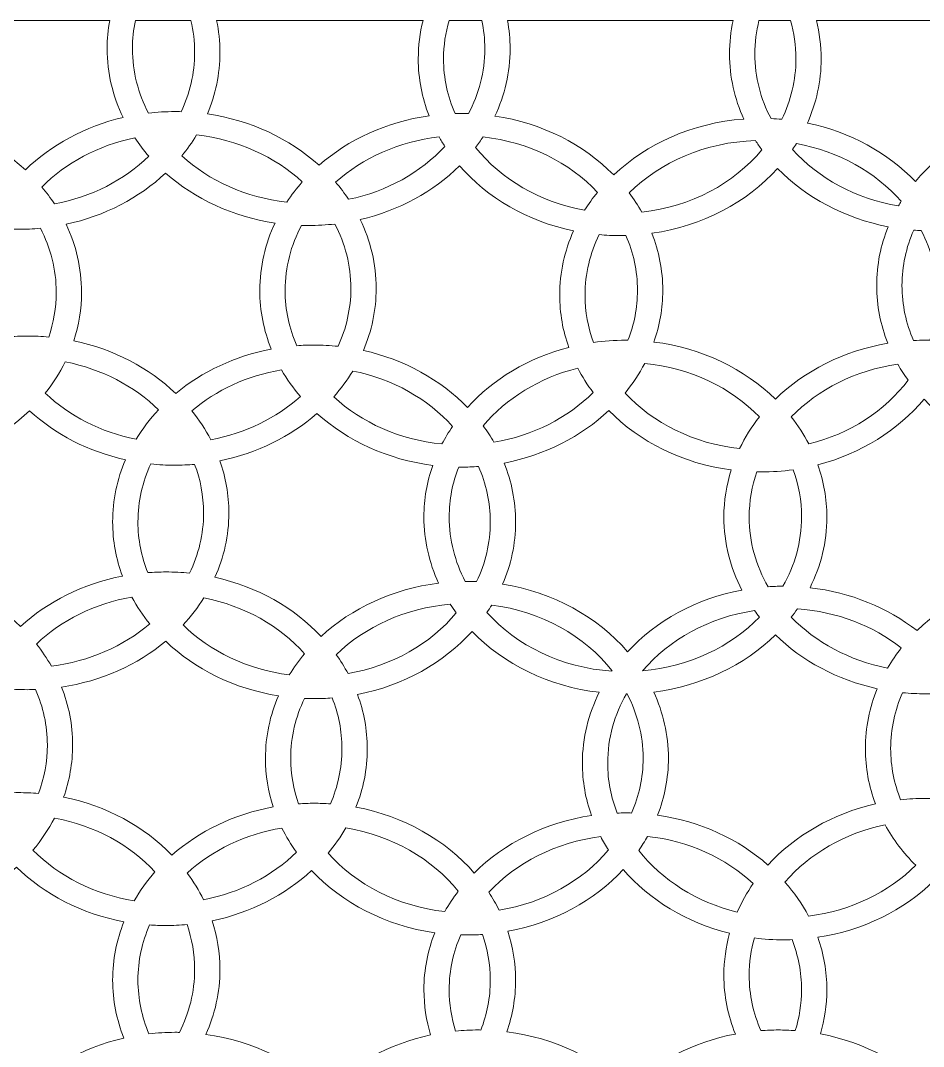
# Model space of a CAD drawing. Header units: millimetres. Extents: x -1200 to 1200, y -590 to 590.
# Drawn here: x 82 to 605, y -5 to 590 of the extents above; entities that cross this region are included whole.
import ezdxf

# ---------------------------------------------------------------- set-up
doc = ezdxf.new("R2010")
doc.units = ezdxf.units.MM
doc.header["$MEASUREMENT"] = 0
doc.layers.add('Layer 1', color=7, linetype='Continuous')

msp = doc.modelspace()

# ---------------------------------------------------------------- linework, layer by layer
at = {"layer": 'Layer 1', "color": 250, "lineweight": 20}
for points, knots in [([(16.917, 589.9734), (16.917, 589.9734), (133.9259, 589.9734), (133.9259, 589.9734), (132.9466, 584.6496), (132.4376, 579.1914), (132.4376, 573.6313), (132.4376, 559.5015), (135.723, 546.0245), (141.6599, 533.7594), (119.5513, 528.5961), (99.9872, 517.8546), (85.0546, 503.3695), (66.2918, 520.5385), (40.8187, 532.0134), (12.4017, 534.4754), (16.8836, 545.3342), (19.3347, 557.0331), (19.3347, 569.221), (19.3347, 576.3279), (18.5, 583.2679), (16.917, 589.9734)], [0, 0, 0, 0, 0.14285714, 0.14285714, 0.14285714, 0.28571429, 0.28571429, 0.28571429, 0.42857143, 0.42857143, 0.42857143, 0.57142857, 0.57142857, 0.57142857, 0.71428571, 0.71428571, 0.71428571, 0.85714286, 0.85714286, 0.85714286, 1, 1, 1, 1]), ([(148.802, 589.9734), (148.802, 589.9734), (180.9161, 589.9734), (180.9161, 589.9734), (182.3614, 583.9857), (183.1235, 577.7821), (183.1235, 571.4261), (183.1235, 559.2856), (180.3466, 547.6967), (175.3254, 537.1217), (174.0793, 537.1567), (172.8308, 537.1802), (171.5752, 537.1802), (166.4344, 537.1802), (161.3696, 536.8845), (156.4014, 536.314), (150.4314, 547.6848), (147.0956, 560.3262), (147.0956, 573.6313), (147.0956, 579.2106), (147.6811, 584.6722), (148.802, 589.9734)], [0, 0, 0, 0, 0.14285714, 0.14285714, 0.14285714, 0.28571429, 0.28571429, 0.28571429, 0.42857143, 0.42857143, 0.42857143, 0.57142857, 0.57142857, 0.57142857, 0.71428571, 0.71428571, 0.71428571, 0.85714286, 0.85714286, 0.85714286, 1, 1, 1, 1]), ([(195.8557, 589.9734), (195.8557, 589.9734), (315.4352, 589.9734), (315.4352, 589.9734), (313.6272, 582.8264), (312.6739, 575.4042), (312.6739, 567.7908), (312.6739, 556.2407), (314.8703, 545.1272), (318.9157, 534.7553), (294.2613, 531.25), (272.1527, 520.9251), (255.1994, 506.0674), (238.1445, 521.4665), (215.651, 532.1986), (190.4887, 535.8242), (195.1992, 546.9223), (197.7813, 558.9169), (197.7813, 571.4261), (197.7813, 577.7573), (197.1188, 583.9549), (195.8557, 589.9734)], [0, 0, 0, 0, 0.14285714, 0.14285714, 0.14285714, 0.28571429, 0.28571429, 0.28571429, 0.42857143, 0.42857143, 0.42857143, 0.57142857, 0.57142857, 0.57142857, 0.71428571, 0.71428571, 0.71428571, 0.85714286, 0.85714286, 0.85714286, 1, 1, 1, 1]), ([(330.5055, 589.9734), (330.5055, 589.9734), (349.5161, 589.9734), (349.5161, 589.9734), (350.637, 584.6718), (351.2255, 579.2106), (351.2255, 573.6313), (351.2255, 560.203), (347.8262, 547.4519), (341.7514, 535.9987), (340.3698, 536.0422), (338.9846, 536.0708), (337.5915, 536.0708), (336.3844, 536.0708), (335.1815, 536.0533), (333.9829, 536.0209), (329.6898, 545.9025), (327.3318, 556.6115), (327.3318, 567.7908), (327.3318, 575.4429), (328.4327, 582.8754), (330.5055, 589.9734)], [0, 0, 0, 0, 0.14285714, 0.14285714, 0.14285714, 0.28571429, 0.28571429, 0.28571429, 0.42857143, 0.42857143, 0.42857143, 0.57142857, 0.57142857, 0.57142857, 0.71428571, 0.71428571, 0.71428571, 0.85714286, 0.85714286, 0.85714286, 1, 1, 1, 1]), ([(364.3931, 589.9734), (364.3931, 589.9734), (495.108, 589.9734), (495.108, 589.9734), (493.7279, 583.693), (493.0063, 577.212), (493.0063, 570.5864), (493.0063, 557.2852), (495.9237, 544.5649), (501.2167, 532.8869), (471.5912, 530.6284), (445.0763, 518.5822), (425.9021, 500.4688), (408.5084, 518.1435), (384.378, 530.5759), (357.069, 534.6324), (362.7432, 546.6637), (365.8834, 559.8347), (365.8834, 573.6313), (365.8834, 579.1914), (365.3725, 584.6496), (364.3931, 589.9734)], [0, 0, 0, 0, 0.14285714, 0.14285714, 0.14285714, 0.28571429, 0.28571429, 0.28571429, 0.42857143, 0.42857143, 0.42857143, 0.57142857, 0.57142857, 0.57142857, 0.71428571, 0.71428571, 0.71428571, 0.85714286, 0.85714286, 0.85714286, 1, 1, 1, 1]), ([(510.0772, 589.9734), (510.0772, 589.9734), (528.282, 589.9734), (528.282, 589.9734), (530.3558, 582.8754), (531.4618, 575.4434), (531.4618, 567.7908), (531.4618, 555.3635), (528.5478, 543.5174), (523.2998, 532.7417), (521.2261, 532.9287), (519.1349, 533.0665), (517.0306, 533.1553), (511.0225, 544.5551), (507.6642, 557.237), (507.6642, 570.5864), (507.6642, 577.2402), (508.4969, 583.7271), (510.0772, 589.9734)], [0, 0, 0, 0, 0.16666667, 0.16666667, 0.16666667, 0.33333333, 0.33333333, 0.33333333, 0.5, 0.5, 0.5, 0.66666667, 0.66666667, 0.66666667, 0.83333333, 0.83333333, 0.83333333, 1, 1, 1, 1]), ([(543.3538, 589.9734), (543.3538, 589.9734), (663.743, 589.9734), (663.743, 589.9734), (661.4451, 581.9739), (660.2236, 573.6065), (660.2236, 564.9951), (660.2236, 554.7371), (661.9615, 544.8251), (665.1823, 535.4687), (638.9406, 529.3663), (616.2749, 515.4071), (600.6733, 496.6547), (584.7477, 513.2691), (562.9384, 525.4062), (538.1119, 530.5495), (543.2757, 542.1024), (546.1196, 554.6628), (546.1196, 567.7908), (546.1196, 575.4042), (545.1628, 582.8268), (543.3538, 589.9734)], [0, 0, 0, 0, 0.14285714, 0.14285714, 0.14285714, 0.28571429, 0.28571429, 0.28571429, 0.42857143, 0.42857143, 0.42857143, 0.57142857, 0.57142857, 0.57142857, 0.71428571, 0.71428571, 0.71428571, 0.85714286, 0.85714286, 0.85714286, 1, 1, 1, 1]), ([(236.4921, 484.7202), (239.1819, 488.8011), (242.1864, 492.7031), (245.4711, 496.4051), (229.6097, 511.0413), (208.1957, 520.9981), (184.246, 523.6213), (181.7048, 519.4172), (178.8368, 515.388), (175.6772, 511.5546), (191.499, 497.1266), (212.7505, 487.3204), (236.4921, 484.7202)], [0, 0, 0, 0, 0.25, 0.25, 0.25, 0.5, 0.5, 0.5, 0.75, 0.75, 0.75, 1, 1, 1, 1]), ([(156.6201, 511.3097), (153.6456, 514.7044), (150.9068, 518.2651), (148.4257, 521.9739), (127.1988, 517.6264), (108.481, 507.4375), (94.6083, 493.4511), (97.246, 490.3355), (99.6885, 487.0854), (101.9173, 483.7137), (123.376, 487.6524), (142.3921, 497.5418), (156.6201, 511.3097)], [0, 0, 0, 0, 0.25, 0.25, 0.25, 0.5, 0.5, 0.5, 0.75, 0.75, 0.75, 1, 1, 1, 1]), ([(328.108, 516.9603), (326.9244, 518.7686), (325.8081, 520.614), (324.7487, 522.4889), (301.4059, 519.8968), (280.4792, 510.3398), (264.7694, 496.2728), (267.4927, 493.1064), (270.0138, 489.7983), (272.3109, 486.363), (294.5681, 490.9242), (314.0621, 501.9136), (328.108, 516.9603)], [0, 0, 0, 0, 0.25, 0.25, 0.25, 0.5, 0.5, 0.5, 0.75, 0.75, 0.75, 1, 1, 1, 1]), ([(409.0298, 479.9947), (411.2792, 483.5806), (413.7628, 487.0388), (416.4681, 490.3491), (400.2579, 507.6769), (376.8156, 519.6049), (350.2537, 522.5128), (348.8766, 520.4246), (347.4153, 518.3838), (345.8784, 516.3915), (360.633, 497.9846), (383.0654, 484.6417), (409.0298, 479.9947)], [0, 0, 0, 0, 0.25, 0.25, 0.25, 0.5, 0.5, 0.5, 0.75, 0.75, 0.75, 1, 1, 1, 1]), ([(511.7626, 514.9916), (510.4665, 516.7448), (509.228, 518.5335), (508.0529, 520.358), (478.9999, 519.5375), (452.9515, 507.9687), (434.9092, 490.0504), (437.6075, 486.482), (440.0596, 482.7588), (442.2399, 478.8981), (470.6984, 482.0585), (495.5624, 495.5782), (511.7626, 514.9916)], [0, 0, 0, 0, 0.25, 0.25, 0.25, 0.5, 0.5, 0.5, 0.75, 0.75, 0.75, 1, 1, 1, 1]), ([(592.3902, 485.1806), (577.6617, 502.0463), (556.2752, 514.2159), (531.732, 518.6086), (531.0254, 517.4817), (530.2923, 516.3677), (529.5396, 515.2672), (544.5303, 498.5675), (566.121, 486.6292), (590.8064, 482.5382), (591.3198, 483.4269), (591.8478, 484.3072), (592.3902, 485.1806)], [0, 0, 0, 0, 0.25, 0.25, 0.25, 0.5, 0.5, 0.5, 0.75, 0.75, 0.75, 1, 1, 1, 1]), ([(341.197, 365.7269), (356.0186, 382.1334), (376.4278, 394.484), (399.8581, 400.5352), (396.4697, 410.108), (394.6432, 420.2737), (394.6432, 430.8035), (394.6432, 443.9306), (397.4806, 456.4957), (402.6444, 468.0478), (375.9239, 473.5858), (352.7002, 487.2249), (336.5426, 505.8281), (321.5034, 490.9123), (301.608, 479.8496), (279.0665, 474.5864), (285.005, 462.3191), (288.2979, 448.8409), (288.2979, 434.7086), (288.2979, 422.0735), (285.6636, 409.9638), (280.8631, 398.7717), (304.7227, 393.4782), (325.6939, 381.7059), (341.197, 365.7269)], [0, 0, 0, 0, 0.125, 0.125, 0.125, 0.25, 0.25, 0.25, 0.375, 0.375, 0.375, 0.5, 0.5, 0.5, 0.625, 0.625, 0.625, 0.75, 0.75, 0.75, 0.875, 0.875, 0.875, 1, 1, 1, 1]), ([(220.8683, 433.5992), (220.8683, 447.3936), (224.0065, 460.5641), (229.6788, 472.5951), (205.1286, 476.2428), (183.1445, 486.6599), (166.3148, 501.5697), (151.0149, 487.1925), (131.0755, 476.6635), (108.629, 471.8603), (114.4095, 459.7326), (117.6096, 446.4357), (117.6096, 432.5035), (117.6096, 422.7362), (116.0363, 413.2829), (113.1048, 404.3246), (136.1873, 399.5184), (156.6521, 388.6665), (172.1998, 373.7921), (187.3811, 386.4076), (206.3992, 395.4965), (227.5225, 399.5393), (223.2173, 410.2031), (220.8683, 421.6669), (220.8683, 433.5992)], [0, 0, 0, 0, 0.125, 0.125, 0.125, 0.25, 0.25, 0.25, 0.375, 0.375, 0.375, 0.5, 0.5, 0.5, 0.625, 0.625, 0.625, 0.75, 0.75, 0.75, 0.875, 0.875, 0.875, 1, 1, 1, 1]), ([(519.5637, 370.4956), (536.3444, 386.926), (559.0546, 398.6023), (584.6897, 402.8756), (580.5247, 413.3862), (578.2543, 424.6652), (578.2543, 436.3949), (578.2543, 448.3293), (580.6053, 459.794), (584.911, 470.4612), (559.519, 475.3203), (537.1675, 487.4698), (520.8663, 504.2702), (503.1323, 484.6404), (477.402, 470.8111), (448.0633, 466.641), (452.1097, 456.2666), (454.3141, 445.1518), (454.3141, 433.5992), (454.3141, 423.183), (452.526, 413.1221), (449.2087, 403.6398), (476.9807, 400.1567), (501.651, 388.0354), (519.5637, 370.4956)], [0, 0, 0, 0, 0.125, 0.125, 0.125, 0.25, 0.25, 0.25, 0.375, 0.375, 0.375, 0.5, 0.5, 0.5, 0.625, 0.625, 0.625, 0.75, 0.75, 0.75, 0.875, 0.875, 0.875, 1, 1, 1, 1]), ([(235.5263, 433.5992), (235.5263, 447.0254), (238.9246, 459.7756), (244.9967, 471.2275), (246.3784, 471.1844), (247.7671, 471.1605), (249.1608, 471.1605), (254.3011, 471.1605), (259.3639, 471.4575), (264.3311, 472.0293), (270.3012, 460.6576), (273.6399, 448.0144), (273.6399, 434.7086), (273.6399, 422.8531), (270.9877, 411.5267), (266.1876, 401.1534), (261.6458, 401.6293), (257.0274, 401.8793), (252.3435, 401.8793), (248.9676, 401.8793), (245.6233, 401.7529), (242.3185, 401.5042), (237.9358, 411.4763), (235.5263, 422.2976), (235.5263, 433.5992)], [0, 0, 0, 0, 0.125, 0.125, 0.125, 0.25, 0.25, 0.25, 0.375, 0.375, 0.375, 0.5, 0.5, 0.5, 0.625, 0.625, 0.625, 0.75, 0.75, 0.75, 0.875, 0.875, 0.875, 1, 1, 1, 1]), ([(74.6754, 406.575), (78.478, 406.9052), (82.3324, 407.0781), (86.2311, 407.0781), (90.3927, 407.0781), (94.5031, 406.8826), (98.5541, 406.5054), (101.412, 414.7384), (102.9517, 423.4675), (102.9517, 432.5035), (102.9517, 445.7094), (99.662, 458.2626), (93.776, 469.5685), (89.5979, 469.1662), (85.3559, 468.9554), (81.0588, 468.9554), (79.8042, 468.9554), (78.5541, 468.975), (77.3091, 469.01), (72.2888, 458.4354), (69.51, 446.8483), (69.51, 434.7086), (69.51, 424.888), (71.3241, 415.4292), (74.6754, 406.575)], [0, 0, 0, 0, 0.125, 0.125, 0.125, 0.25, 0.25, 0.25, 0.375, 0.375, 0.375, 0.5, 0.5, 0.5, 0.625, 0.625, 0.625, 0.75, 0.75, 0.75, 0.875, 0.875, 0.875, 1, 1, 1, 1]), ([(414.2047, 403.3838), (420.2233, 404.2316), (426.3925, 404.6749), (432.6758, 404.6749), (433.1773, 404.6749), (433.6752, 404.6638), (434.1751, 404.6583), (437.7261, 413.7437), (439.6562, 423.479), (439.6562, 433.5992), (439.6562, 444.7793), (437.2978, 455.4909), (433.0041, 465.3742), (431.8056, 465.3418), (430.6046, 465.32), (429.397, 465.32), (425.3676, 465.32), (421.3838, 465.5023), (417.4579, 465.8559), (412.209, 455.0808), (409.301, 443.2308), (409.301, 430.8035), (409.301, 421.2453), (411.0215, 412.0314), (414.2047, 403.3838)], [0, 0, 0, 0, 0.125, 0.125, 0.125, 0.25, 0.25, 0.25, 0.375, 0.375, 0.375, 0.5, 0.5, 0.5, 0.625, 0.625, 0.625, 0.75, 0.75, 0.75, 0.875, 0.875, 0.875, 1, 1, 1, 1]), ([(608.9788, 404.6485), (611.8712, 412.9275), (613.431, 421.7109), (613.431, 430.8035), (613.431, 444.1542), (610.0712, 456.8366), (604.0626, 468.2381), (602.6039, 468.3013), (601.1527, 468.3888), (599.708, 468.498), (595.3231, 458.5229), (592.9122, 447.6996), (592.9122, 436.3949), (592.9122, 425.167), (595.2907, 414.4124), (599.6193, 404.4936), (601.8803, 404.61), (604.1576, 404.6749), (606.4506, 404.6749), (607.2958, 404.6749), (608.1376, 404.6643), (608.9788, 404.6485)], [0, 0, 0, 0, 0.14285714, 0.14285714, 0.14285714, 0.28571429, 0.28571429, 0.28571429, 0.42857143, 0.42857143, 0.42857143, 0.57142857, 0.57142857, 0.57142857, 0.71428571, 0.71428571, 0.71428571, 0.85714286, 0.85714286, 0.85714286, 1, 1, 1, 1]), ([(149.2003, 347.2846), (152.8794, 353.3619), (157.2326, 359.0808), (162.1758, 364.3585), (148.1355, 378.0931), (129.3536, 388.0196), (108.1302, 392.1209), (104.9855, 385.7219), (101.1192, 379.6557), (96.6199, 374.0042), (110.4411, 360.8643), (128.6659, 351.3441), (149.2003, 347.2846)], [0, 0, 0, 0, 0.25, 0.25, 0.25, 0.5, 0.5, 0.5, 0.75, 0.75, 0.75, 1, 1, 1, 1]), ([(244.3897, 372.0338), (240.2362, 376.8634), (236.5591, 382.0251), (233.417, 387.4623), (213.4481, 384.1521), (195.5049, 375.7054), (181.4426, 363.7578), (185.6862, 358.5133), (189.3853, 352.9067), (192.4604, 347.0013), (212.5553, 350.6947), (230.5075, 359.606), (244.3897, 372.0338)], [0, 0, 0, 0, 0.25, 0.25, 0.25, 0.5, 0.5, 0.5, 0.75, 0.75, 0.75, 1, 1, 1, 1]), ([(326.4095, 344.535), (328.2336, 348.0441), (330.2793, 351.4466), (332.5262, 354.732), (318.2397, 370.6483), (297.96, 382.2376), (274.7174, 386.8313), (271.5296, 381.5677), (267.8335, 376.5745), (263.688, 371.9032), (279.8802, 356.9645), (301.8588, 346.9019), (326.4095, 344.535)], [0, 0, 0, 0, 0.25, 0.25, 0.25, 0.5, 0.5, 0.5, 0.75, 0.75, 0.75, 1, 1, 1, 1]), ([(350.3057, 355.0064), (363.6439, 370.9875), (382.8532, 382.9732), (405.1045, 388.4749), (407.6662, 383.5484), (410.6602, 378.8279), (414.0425, 374.3528), (399.3006, 359.7161), (379.2151, 349.3148), (356.5125, 345.5523), (354.6319, 348.8062), (352.5581, 351.9619), (350.3057, 355.0064)], [0, 0, 0, 0, 0.25, 0.25, 0.25, 0.5, 0.5, 0.5, 0.75, 0.75, 0.75, 1, 1, 1, 1]), ([(498.8532, 341.8746), (501.9723, 348.3561), (505.8341, 354.4982), (510.3379, 360.2239), (493.874, 377.1783), (470.3641, 388.7113), (443.8512, 391.2663), (440.6926, 385.1902), (436.8774, 379.4278), (432.4837, 374.0529), (448.7258, 356.6935), (472.2307, 344.7539), (498.8532, 341.8746)], [0, 0, 0, 0, 0.25, 0.25, 0.25, 0.5, 0.5, 0.5, 0.75, 0.75, 0.75, 1, 1, 1, 1]), ([(528.786, 360.2269), (532.6697, 355.2906), (536.0751, 350.044), (538.938, 344.5363), (562.7807, 350.4315), (583.1294, 363.7709), (596.5052, 381.4926), (594.3449, 384.4658), (592.3527, 387.543), (590.5437, 390.7129), (565.9704, 387.3126), (544.2656, 376.165), (528.786, 360.2269)], [0, 0, 0, 0, 0.25, 0.25, 0.25, 0.5, 0.5, 0.5, 0.75, 0.75, 0.75, 1, 1, 1, 1]), ([(605.6714, 370.5421), (590.6712, 352.5158), (569.1416, 338.9206), (544.184, 332.4751), (547.5708, 322.9011), (549.3984, 312.7332), (549.3984, 302.2034), (549.3984, 287.6495), (545.9085, 273.7903), (539.6307, 261.2324), (563.2105, 258.5293), (584.6137, 249.6026), (601.6265, 236.4065), (619.972, 254.3256), (645.383, 266.5694), (673.9396, 269.6949), (669.3108, 280.7094), (666.781, 292.6033), (666.781, 304.9991), (666.781, 315.7558), (668.6892, 326.1325), (672.2182, 335.8861), (645.7413, 340.5118), (622.4447, 353.0436), (605.6714, 370.5421)], [0, 0, 0, 0, 0.125, 0.125, 0.125, 0.25, 0.25, 0.25, 0.375, 0.375, 0.375, 0.5, 0.5, 0.5, 0.625, 0.625, 0.625, 0.75, 0.75, 0.75, 0.875, 0.875, 0.875, 1, 1, 1, 1]), ([(135.6204, 299.4077), (135.6204, 312.0419), (138.253, 324.1526), (143.0531, 335.3442), (121.5174, 340.1231), (102.3327, 350.1784), (87.3991, 363.8427), (71.7859, 348.7012), (51.1129, 337.65), (27.7617, 332.7879), (30.6917, 323.8292), (32.2656, 314.3734), (32.2656, 304.6064), (32.2656, 292.1971), (29.7274, 280.293), (25.0889, 269.2682), (47.4168, 264.1548), (67.173, 253.3579), (82.2262, 238.757), (97.9381, 253.1335), (118.3563, 263.516), (141.2656, 267.96), (137.6051, 277.8767), (135.6204, 288.444), (135.6204, 299.4077)], [0, 0, 0, 0, 0.125, 0.125, 0.125, 0.25, 0.25, 0.25, 0.375, 0.375, 0.375, 0.5, 0.5, 0.5, 0.625, 0.625, 0.625, 0.75, 0.75, 0.75, 0.875, 0.875, 0.875, 1, 1, 1, 1]), ([(500.1964, 259.8508), (493.4761, 272.7704), (489.7275, 287.1145), (489.7275, 302.2034), (489.7275, 311.6421), (491.1958, 320.7873), (493.9385, 329.4768), (465.7878, 333.2039), (440.8767, 345.8134), (423.0466, 363.9301), (407.1007, 348.8719), (386.08, 338.0067), (362.4155, 333.4766), (366.7205, 322.8102), (369.0661, 311.3417), (369.0661, 299.4077), (369.0661, 286.6997), (366.3988, 274.5233), (361.5452, 263.2771), (390.931, 258.6335), (416.5507, 244.2763), (433.9239, 224.1516), (450.4648, 242.0003), (473.6904, 254.8936), (500.1964, 259.8508)], [0, 0, 0, 0, 0.125, 0.125, 0.125, 0.25, 0.25, 0.25, 0.375, 0.375, 0.375, 0.5, 0.5, 0.5, 0.625, 0.625, 0.625, 0.75, 0.75, 0.75, 0.875, 0.875, 0.875, 1, 1, 1, 1]), ([(315.9527, 302.2034), (315.9527, 312.6175), (317.7412, 322.6772), (321.0575, 332.1585), (294.9319, 335.4359), (271.5517, 346.3578), (253.9583, 362.2452), (238.7435, 348.912), (219.3816, 339.2253), (197.7503, 334.8458), (201.1297, 325.2812), (202.9537, 315.1243), (202.9537, 304.6064), (202.9537, 291.4385), (200.0928, 278.8401), (194.899, 267.2581), (219.3561, 261.8366), (240.7837, 249.6091), (256.3969, 233.0203), (274.1078, 249.3432), (297.863, 260.568), (324.4514, 263.8779), (318.9762, 275.7274), (315.9527, 288.6637), (315.9527, 302.2034)], [0, 0, 0, 0, 0.125, 0.125, 0.125, 0.25, 0.25, 0.25, 0.375, 0.375, 0.375, 0.5, 0.5, 0.5, 0.625, 0.625, 0.625, 0.75, 0.75, 0.75, 0.875, 0.875, 0.875, 1, 1, 1, 1]), ([(150.2783, 299.4077), (150.2783, 311.2607), (152.9285, 322.5871), (157.7265, 332.9586), (162.2693, 332.4828), (166.8913, 332.2379), (171.5752, 332.2379), (175.4715, 332.2379), (179.3223, 332.4103), (183.122, 332.7409), (186.4738, 323.8863), (188.2959, 314.4276), (188.2959, 304.6064), (188.2959, 292.2116), (185.3969, 280.3946), (180.1744, 269.6424), (175.6561, 270.1135), (171.0618, 270.3606), (166.4028, 270.3606), (162.8859, 270.3606), (159.4039, 270.2231), (155.965, 269.953), (152.2849, 279.1848), (150.2783, 289.096), (150.2783, 299.4077)], [0, 0, 0, 0, 0.125, 0.125, 0.125, 0.25, 0.25, 0.25, 0.375, 0.375, 0.375, 0.5, 0.5, 0.5, 0.625, 0.625, 0.625, 0.75, 0.75, 0.75, 0.875, 0.875, 0.875, 1, 1, 1, 1]), ([(330.6106, 302.2034), (330.6106, 312.3197), (332.5372, 322.0546), (336.0862, 331.1375), (336.5871, 331.1319), (337.0896, 331.1285), (337.5915, 331.1285), (340.9688, 331.1285), (344.3116, 331.2625), (347.6174, 331.513), (352.0017, 321.5392), (354.4082, 310.7115), (354.4082, 299.4077), (354.4082, 287.1404), (351.5723, 275.4364), (346.4515, 264.7722), (344.6014, 264.8494), (342.7419, 264.8921), (340.8702, 264.8921), (340.5519, 264.8921), (340.2343, 264.8891), (339.9165, 264.887), (333.9469, 276.2586), (330.6106, 288.8984), (330.6106, 302.2034)], [0, 0, 0, 0, 0.125, 0.125, 0.125, 0.25, 0.25, 0.25, 0.375, 0.375, 0.375, 0.5, 0.5, 0.5, 0.625, 0.625, 0.625, 0.75, 0.75, 0.75, 0.875, 0.875, 0.875, 1, 1, 1, 1]), ([(515.4026, 261.782), (518.2075, 261.9736), (521.0415, 262.0776), (523.8973, 262.0901), (530.8288, 274.1696), (534.7405, 287.7971), (534.7405, 302.2034), (534.7405, 311.7612), (533.0131, 320.9755), (529.8314, 329.6245), (523.8148, 328.7766), (517.6481, 328.3328), (511.3663, 328.3328), (510.5195, 328.3328), (509.6749, 328.3426), (508.8326, 328.3584), (505.9417, 320.0786), (504.3854, 311.2965), (504.3854, 302.2034), (504.3854, 287.6755), (508.3612, 273.937), (515.4026, 261.782)], [0, 0, 0, 0, 0.14285714, 0.14285714, 0.14285714, 0.28571429, 0.28571429, 0.28571429, 0.42857143, 0.42857143, 0.42857143, 0.57142857, 0.57142857, 0.57142857, 0.71428571, 0.71428571, 0.71428571, 0.85714286, 0.85714286, 0.85714286, 1, 1, 1, 1]), ([(157.1225, 240.2586), (153.1681, 245.1472), (149.6933, 250.3531), (146.7492, 255.8195), (125.1055, 252.0872), (105.8782, 242.3148), (91.4496, 228.5976), (94.6738, 224.548), (97.5737, 220.2849), (100.1149, 215.8397), (122.0984, 218.4847), (141.8872, 227.3172), (157.1225, 240.2586)], [0, 0, 0, 0, 0.25, 0.25, 0.25, 0.5, 0.5, 0.5, 0.75, 0.75, 0.75, 1, 1, 1, 1]), ([(237.9698, 210.7011), (213.6643, 213.731), (192.0691, 224.3248), (176.3893, 239.6659), (180.9596, 244.5434), (185.0301, 249.7946), (188.5256, 255.3607), (211.9909, 250.7777), (232.4571, 239.0681), (246.8072, 222.9701), (243.546, 219.0791), (240.59, 214.9803), (237.9698, 210.7011)], [0, 0, 0, 0, 0.25, 0.25, 0.25, 0.5, 0.5, 0.5, 0.75, 0.75, 0.75, 1, 1, 1, 1]), ([(334.7075, 246.6107), (333.495, 248.25), (332.333, 249.9218), (331.2266, 251.6238), (305.1235, 249.4593), (281.8299, 238.6039), (265.1568, 222.4026), (267.6779, 218.899), (269.9628, 215.2538), (271.9941, 211.4836), (297.5957, 215.8977), (319.812, 228.7641), (334.7075, 246.6107)], [0, 0, 0, 0, 0.25, 0.25, 0.25, 0.5, 0.5, 0.5, 0.75, 0.75, 0.75, 1, 1, 1, 1]), ([(424.8216, 212.8695), (424.8702, 212.9395), (424.9207, 213.0077), (424.9698, 213.0773), (409.1183, 233.2775), (384.0902, 247.5332), (355.2409, 251.1297), (354.3606, 249.6913), (353.4393, 248.2747), (352.4841, 246.8787), (369.6761, 227.7247), (395.5559, 214.8408), (424.8216, 212.8695)], [0, 0, 0, 0, 0.25, 0.25, 0.25, 0.5, 0.5, 0.5, 0.75, 0.75, 0.75, 1, 1, 1, 1]), ([(510.3349, 244.1824), (509.3556, 245.4279), (508.4067, 246.6935), (507.4895, 247.9778), (481.0591, 244.0629), (458.0253, 231.1795), (442.6147, 213.0329), (469.632, 215.3439), (493.6153, 226.9672), (510.3349, 244.1824)], [0, 0, 0, 0, 0.33333333, 0.33333333, 0.33333333, 0.66666667, 0.66666667, 0.66666667, 1, 1, 1, 1]), ([(592.5238, 226.3157), (576.2752, 239.1117), (555.3504, 247.4163), (532.331, 248.966), (531.1985, 247.3399), (530.0145, 245.7437), (528.783, 244.1786), (542.9926, 229.5496), (562.4504, 218.9583), (584.5551, 214.6884), (586.9231, 218.7271), (589.5879, 222.6091), (592.5238, 226.3157)], [0, 0, 0, 0, 0.25, 0.25, 0.25, 0.5, 0.5, 0.5, 0.75, 0.75, 0.75, 1, 1, 1, 1]), ([(345.1208, 95.868), (362.4164, 113.0972), (386.1776, 125.2096), (413.0142, 129.2353), (409.5988, 138.8435), (407.7583, 149.0503), (407.7583, 159.6249), (407.7583, 174.1787), (411.2502, 188.0393), (417.529, 200.5971), (388.1547, 203.9646), (362.1552, 216.9832), (343.8153, 235.891), (327.3969, 217.718), (304.1242, 204.5146), (277.4807, 199.3452), (281.1432, 189.4273), (283.1255, 178.8548), (283.1255, 167.8889), (283.1255, 156.0433), (280.8101, 144.6593), (276.5654, 134.0604), (304.3099, 128.885), (328.4592, 115.0122), (345.1208, 95.868)], [0, 0, 0, 0, 0.125, 0.125, 0.125, 0.25, 0.25, 0.25, 0.375, 0.375, 0.375, 0.5, 0.5, 0.5, 0.625, 0.625, 0.625, 0.75, 0.75, 0.75, 0.875, 0.875, 0.875, 1, 1, 1, 1]), ([(515.2916, 100.486), (530.9178, 117.6316), (552.6672, 130.3051), (577.5857, 135.9044), (573.7695, 146.011), (571.6968, 156.8058), (571.6968, 168.0118), (571.6968, 180.1767), (574.1358, 191.8543), (578.6016, 202.6951), (555.4611, 207.6998), (534.9967, 218.7902), (519.5567, 233.909), (501.62, 216.3466), (476.9092, 204.2184), (449.0921, 200.755), (454.5688, 188.9037), (457.5928, 175.9623), (457.5928, 162.4205), (457.5928, 150.868), (455.392, 139.754), (451.3441, 129.3804), (476.112, 125.8594), (498.3062, 115.4525), (515.2916, 100.486)], [0, 0, 0, 0, 0.125, 0.125, 0.125, 0.25, 0.25, 0.25, 0.375, 0.375, 0.375, 0.5, 0.5, 0.5, 0.625, 0.625, 0.625, 0.75, 0.75, 0.75, 0.875, 0.875, 0.875, 1, 1, 1, 1]), ([(231.661, 198.5541), (206.0459, 202.603), (183.2906, 214.0339), (166.3653, 230.2293), (149.985, 216.618), (129.1404, 207.1088), (106.0008, 203.6181), (110.1674, 193.1062), (112.4373, 181.8255), (112.4373, 170.0941), (112.4373, 159.5762), (110.6132, 149.4215), (107.2339, 139.8573), (132.0793, 134.8271), (153.9319, 122.7996), (169.9439, 106.2821), (185.7452, 120.1324), (206.0263, 130.0452), (228.6735, 134.1679), (225.7279, 143.1484), (224.1472, 152.6268), (224.1472, 162.4205), (224.1472, 175.1286), (226.8063, 187.3088), (231.661, 198.5541)], [0, 0, 0, 0, 0.125, 0.125, 0.125, 0.25, 0.25, 0.25, 0.375, 0.375, 0.375, 0.5, 0.5, 0.5, 0.625, 0.625, 0.625, 0.75, 0.75, 0.75, 0.875, 0.875, 0.875, 1, 1, 1, 1]), ([(64.3377, 167.8889), (64.3377, 180.2813), (67.2286, 192.1001), (72.449, 202.8505), (76.9703, 202.3794), (81.5702, 202.1358), (86.2311, 202.1358), (87.8205, 202.1358), (89.3998, 202.172), (90.9736, 202.2284), (95.3669, 192.2456), (97.7793, 181.409), (97.7793, 170.0941), (97.7793, 160.273), (95.9573, 150.8159), (92.6055, 141.9613), (88.8058, 142.292), (84.9546, 142.4635), (81.0588, 142.4635), (76.8978, 142.4635), (72.7858, 142.2685), (68.7349, 141.8926), (65.8789, 150.1264), (64.3377, 158.8539), (64.3377, 167.8889)], [0, 0, 0, 0, 0.125, 0.125, 0.125, 0.25, 0.25, 0.25, 0.375, 0.375, 0.375, 0.5, 0.5, 0.5, 0.625, 0.625, 0.625, 0.75, 0.75, 0.75, 0.875, 0.875, 0.875, 1, 1, 1, 1]), ([(262.7788, 197.3535), (259.3399, 197.0821), (255.8604, 196.937), (252.3435, 196.937), (250.4729, 196.937), (248.6118, 196.9805), (246.7622, 197.0578), (241.6399, 186.394), (238.8051, 174.6887), (238.8051, 162.4205), (238.8051, 153.2267), (240.3974, 144.3503), (243.3503, 135.9903), (246.3183, 136.1903), (249.3184, 136.2919), (252.3435, 136.2919), (255.5092, 136.2919), (258.6448, 136.1775), (261.7479, 135.9578), (266.0851, 145.8843), (268.4676, 156.6491), (268.4676, 167.8889), (268.4676, 178.2028), (266.4614, 188.1195), (262.7788, 197.3535)], [0, 0, 0, 0, 0.125, 0.125, 0.125, 0.25, 0.25, 0.25, 0.375, 0.375, 0.375, 0.5, 0.5, 0.5, 0.625, 0.625, 0.625, 0.75, 0.75, 0.75, 0.875, 0.875, 0.875, 1, 1, 1, 1]), ([(427.9277, 130.6089), (429.5032, 130.6652), (431.0849, 130.7006), (432.6758, 130.7006), (433.8829, 130.7006), (435.0833, 130.6797), (436.2813, 130.6473), (440.577, 140.5302), (442.935, 151.24), (442.935, 162.4205), (442.935, 175.7268), (439.5981, 188.3717), (433.6271, 199.7433), (433.504, 199.7425), (433.3804, 199.742), (433.2578, 199.7399), (426.327, 187.6595), (422.4161, 174.0307), (422.4161, 159.6249), (422.4161, 149.4761), (424.3573, 139.7152), (427.9277, 130.6089)], [0, 0, 0, 0, 0.14285714, 0.14285714, 0.14285714, 0.28571429, 0.28571429, 0.28571429, 0.42857143, 0.42857143, 0.42857143, 0.57142857, 0.57142857, 0.57142857, 0.71428571, 0.71428571, 0.71428571, 0.85714286, 0.85714286, 0.85714286, 1, 1, 1, 1]), ([(623.5205, 137.9867), (625.4927, 144.9204), (626.5461, 152.1681), (626.5461, 159.6249), (626.5461, 174.1515), (622.5688, 187.8866), (615.5283, 200.042), (612.5318, 199.8377), (609.5052, 199.7327), (606.4506, 199.7327), (601.9954, 199.7327), (597.5982, 199.9593), (593.2704, 200.391), (588.8081, 190.34), (586.3546, 179.4207), (586.3546, 168.0118), (586.3546, 157.6105), (588.3974, 147.6145), (592.1385, 138.3132), (596.8305, 138.8213), (601.6071, 139.0876), (606.4506, 139.0876), (612.248, 139.0876), (617.9463, 138.7104), (623.5205, 137.9867)], [0, 0, 0, 0, 0.125, 0.125, 0.125, 0.25, 0.25, 0.25, 0.375, 0.375, 0.375, 0.5, 0.5, 0.5, 0.625, 0.625, 0.625, 0.75, 0.75, 0.75, 0.875, 0.875, 0.875, 1, 1, 1, 1]), ([(148.0469, 79.7443), (151.4618, 85.691), (155.5197, 91.308), (160.136, 96.5263), (145.6078, 112.1546), (125.212, 123.4247), (101.9434, 127.701), (98.5136, 121.1151), (94.3114, 114.9004), (89.4384, 109.1469), (104.3454, 94.1173), (124.8477, 83.4689), (148.0469, 79.7443)], [0, 0, 0, 0, 0.25, 0.25, 0.25, 0.5, 0.5, 0.5, 0.75, 0.75, 0.75, 1, 1, 1, 1]), ([(242.1103, 107.9155), (238.9101, 112.3667), (236.0868, 117.0449), (233.6842, 121.9189), (212.3447, 118.4342), (193.302, 109.0863), (178.8198, 95.8637), (182.4624, 90.973), (185.6436, 85.7947), (188.3054, 80.3775), (209.4097, 84.4562), (228.0975, 94.2995), (242.1103, 107.9155)], [0, 0, 0, 0, 0.25, 0.25, 0.25, 0.5, 0.5, 0.5, 0.75, 0.75, 0.75, 1, 1, 1, 1]), ([(328.0254, 73.5296), (330.3288, 77.607), (332.9275, 81.5355), (335.8055, 85.2861), (320.6717, 104.1333), (297.4841, 117.6653), (270.6979, 121.9655), (267.7475, 116.8298), (264.3161, 111.9408), (260.4603, 107.342), (276.6721, 89.1524), (300.6938, 76.5659), (328.0254, 73.5296)], [0, 0, 0, 0, 0.25, 0.25, 0.25, 0.5, 0.5, 0.5, 0.75, 0.75, 0.75, 1, 1, 1, 1]), ([(525.1269, 90.6491), (530.4704, 84.5692), (535.0558, 77.9513), (538.7544, 70.9059), (563.3397, 73.949), (585.1571, 84.7323), (600.8944, 100.3397), (593.814, 107.3877), (587.8139, 115.2916), (583.1309, 123.8488), (559.6626, 119.0025), (539.2748, 107.0092), (525.1269, 90.6491)], [0, 0, 0, 0, 0.25, 0.25, 0.25, 0.5, 0.5, 0.5, 0.75, 0.75, 0.75, 1, 1, 1, 1]), ([(353.5664, 84.7357), (369.4579, 101.842), (392.3793, 113.7287), (418.3988, 116.9502), (419.7819, 114.3162), (421.2897, 111.7403), (422.9136, 109.2314), (407.8253, 91.3574), (385.3593, 78.5475), (359.526, 74.3288), (357.7615, 77.907), (355.7684, 81.3807), (353.5664, 84.7357)], [0, 0, 0, 0, 0.25, 0.25, 0.25, 0.5, 0.5, 0.5, 0.75, 0.75, 0.75, 1, 1, 1, 1]), ([(497.4495, 73.2232), (499.9831, 79.0083), (503.0968, 84.5441), (506.7314, 89.7727), (490.8915, 104.4563), (469.4794, 114.463), (445.5187, 117.1243), (443.9419, 114.332), (442.2253, 111.611), (440.3748, 108.9694), (453.8577, 91.7846), (473.9822, 78.9028), (497.4495, 73.2232)], [0, 0, 0, 0, 0.25, 0.25, 0.25, 0.5, 0.5, 0.5, 0.75, 0.75, 0.75, 1, 1, 1, 1]), ([(135.6204, 33.8204), (135.6204, 45.6648), (137.9363, 57.0488), (142.1794, 67.6473), (117.7393, 72.2065), (96.0845, 83.5132), (79.8822, 99.2302), (63.3022, 84.0611), (41.4838, 73.3359), (17.0247, 69.3467), (20.2078, 60.042), (21.9208, 50.1864), (21.9208, 39.9919), (21.9208, 27.0147), (19.1404, 14.5916), (14.0897, 3.1479), (41.041, -2.2996), (64.4728, -15.9809), (80.7505, -34.6954), (96.2226, -17.8767), (117.6087, -5.4114), (142.0898, 0.2187), (137.9018, 10.7528), (135.6204, 22.0592), (135.6204, 33.8204)], [0, 0, 0, 0, 0.125, 0.125, 0.125, 0.25, 0.25, 0.25, 0.375, 0.375, 0.375, 0.5, 0.5, 0.5, 0.625, 0.625, 0.625, 0.75, 0.75, 0.75, 0.875, 0.875, 0.875, 1, 1, 1, 1]), ([(315.9527, 28.229), (315.9527, 39.7795), (318.149, 50.8947), (322.1945, 61.2674), (293.6604, 65.3248), (268.5361, 78.5154), (250.8652, 97.2961), (235.5128, 83.148), (215.6215, 72.8264), (193.2766, 68.1733), (196.2071, 59.2142), (197.7813, 49.7588), (197.7813, 39.9919), (197.7813, 26.7002), (194.8654, 13.9892), (189.5784, 2.318), (216.938, -1.4274), (241.1985, -13.5701), (258.8254, -30.9926), (274.5082, -14.9376), (295.7297, -3.1658), (319.846, 1.9972), (317.3104, 10.3756), (315.9527, 19.1662), (315.9527, 28.229)], [0, 0, 0, 0, 0.125, 0.125, 0.125, 0.25, 0.25, 0.25, 0.375, 0.375, 0.375, 0.5, 0.5, 0.5, 0.625, 0.625, 0.625, 0.75, 0.75, 0.75, 0.875, 0.875, 0.875, 1, 1, 1, 1]), ([(496.3756, 2.5535), (492.071, 13.2169), (489.7275, 24.6841), (489.7275, 36.616), (489.7275, 44.9923), (490.8855, 53.1365), (493.0624, 60.9376), (468.1968, 67.0627), (446.6446, 80.2657), (431.4238, 97.8943), (414.7542, 79.9086), (391.2994, 66.9467), (364.5357, 62.0756), (367.4817, 53.0947), (369.0661, 43.6145), (369.0661, 33.8204), (369.0661, 23.4037), (367.2745, 13.3449), (363.9572, 3.8613), (391.7297, 0.3791), (416.4001, -11.7392), (434.3127, -29.2795), (450.4213, -13.5044), (471.996, -2.1144), (496.3756, 2.5535)], [0, 0, 0, 0, 0.125, 0.125, 0.125, 0.25, 0.25, 0.25, 0.375, 0.375, 0.375, 0.5, 0.5, 0.5, 0.625, 0.625, 0.625, 0.75, 0.75, 0.75, 0.875, 0.875, 0.875, 1, 1, 1, 1]), ([(611.2621, 91.2286), (594.0342, 74.406), (570.5828, 62.5868), (544.143, 58.6207), (547.5564, 49.0121), (549.3984, 38.8028), (549.3984, 28.229), (549.3984, 19.3885), (548.1068, 10.8061), (545.6893, 2.6137), (571.6752, -2.2893), (594.495, -14.8276), (610.9348, -32.1754), (626.9489, -17.5711), (647.832, -7.1049), (671.2459, -2.8312), (666.2491, 8.5588), (663.5023, 20.9165), (663.5023, 33.8204), (663.5023, 45.3712), (665.6992, 56.4852), (669.7445, 66.8575), (647.5543, 70.0124), (627.4263, 78.692), (611.2621, 91.2286)], [0, 0, 0, 0, 0.125, 0.125, 0.125, 0.25, 0.25, 0.25, 0.375, 0.375, 0.375, 0.5, 0.5, 0.5, 0.625, 0.625, 0.625, 0.75, 0.75, 0.75, 0.875, 0.875, 0.875, 1, 1, 1, 1]), ([(150.2783, 33.8204), (150.2783, 45.0589), (152.6618, 55.8234), (156.9979, 65.7502), (160.1005, 65.5309), (163.2376, 65.4183), (166.4028, 65.4183), (170.5639, 65.4183), (174.6744, 65.6145), (178.7243, 65.9917), (181.5807, 57.7579), (183.1235, 49.0275), (183.1235, 39.9919), (183.1235, 27.013), (179.9499, 14.6647), (174.2525, 3.511), (173.3618, 3.5289), (172.4705, 3.5409), (171.5752, 3.5409), (166.5189, 3.5409), (161.5357, 3.255), (156.6461, 2.7029), (152.5312, 12.4032), (150.2783, 22.8874), (150.2783, 33.8204)], [0, 0, 0, 0, 0.125, 0.125, 0.125, 0.25, 0.25, 0.25, 0.375, 0.375, 0.375, 0.5, 0.5, 0.5, 0.625, 0.625, 0.625, 0.75, 0.75, 0.75, 0.875, 0.875, 0.875, 1, 1, 1, 1]), ([(330.6106, 28.229), (330.6106, 39.4079), (332.968, 50.1181), (337.2612, 60.0001), (338.4597, 59.9677), (339.6633, 59.9498), (340.8702, 59.9498), (343.8933, 59.9498), (346.8898, 60.0523), (349.8563, 60.2528), (352.8099, 51.8918), (354.4082, 43.0146), (354.4082, 33.8204), (354.4082, 23.7006), (352.4755, 13.9653), (348.9261, 4.8794), (348.4267, 4.885), (347.9287, 4.896), (347.4278, 4.896), (343.0035, 4.896), (338.6354, 4.6784), (334.3362, 4.2539), (331.9112, 11.8908), (330.6106, 19.9295), (330.6106, 28.229)], [0, 0, 0, 0, 0.125, 0.125, 0.125, 0.25, 0.25, 0.25, 0.375, 0.375, 0.375, 0.5, 0.5, 0.5, 0.625, 0.625, 0.625, 0.75, 0.75, 0.75, 0.875, 0.875, 0.875, 1, 1, 1, 1]), ([(511.1746, 4.5171), (514.4804, 4.7663), (517.8253, 4.896), (521.2026, 4.896), (524.5359, 4.896), (527.8347, 4.7676), (531.0979, 4.5236), (533.468, 12.0793), (534.7405, 20.0273), (534.7405, 28.229), (534.7405, 38.377), (532.7969, 48.1391), (529.2283, 57.2468), (527.653, 57.1905), (526.0722, 57.1541), (524.4814, 57.1541), (518.6835, 57.1541), (512.9812, 57.5297), (507.4059, 58.2525), (505.4352, 51.3192), (504.3854, 44.0728), (504.3854, 36.616), (504.3854, 25.3143), (506.7909, 14.4897), (511.1746, 4.5171)], [0, 0, 0, 0, 0.125, 0.125, 0.125, 0.25, 0.25, 0.25, 0.375, 0.375, 0.375, 0.5, 0.5, 0.5, 0.625, 0.625, 0.625, 0.75, 0.75, 0.75, 0.875, 0.875, 0.875, 1, 1, 1, 1])]:
    msp.add_open_spline(points, degree=3, knots=knots, dxfattribs=at)

doc.saveas('drawing.dxf')
